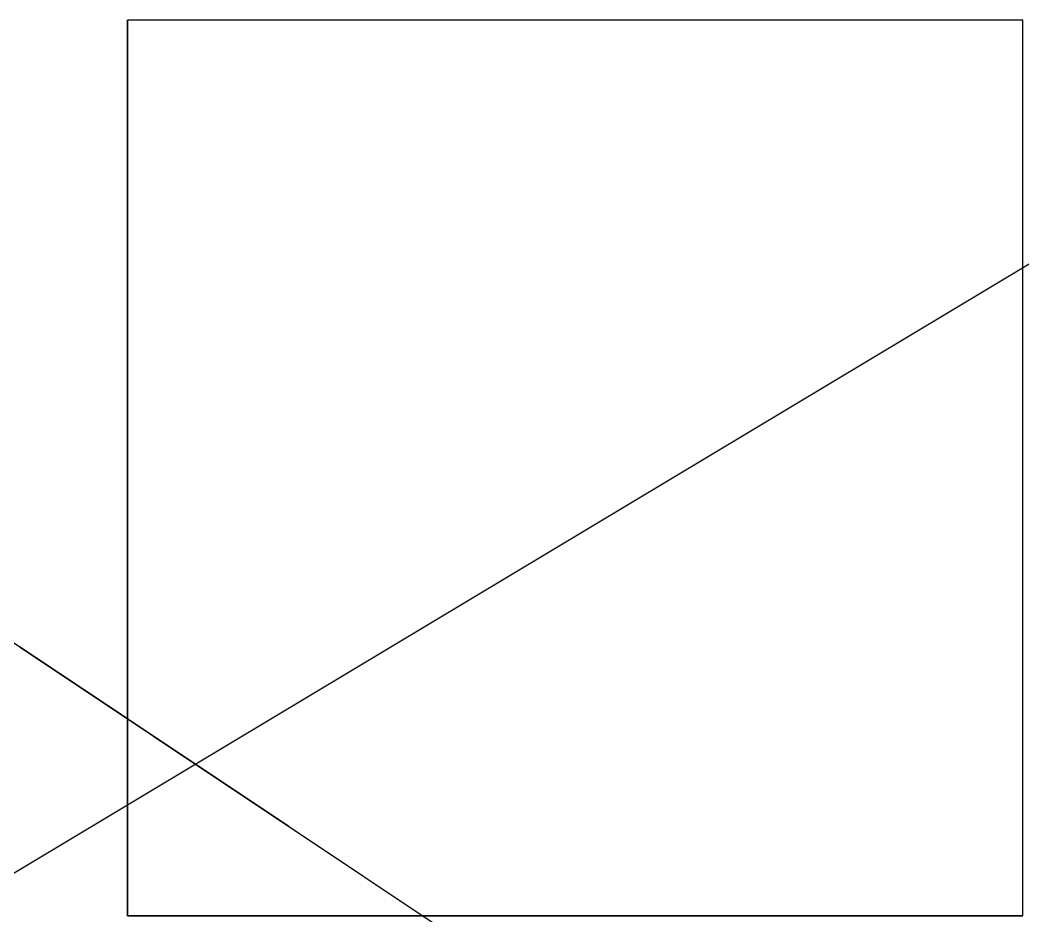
# Model space of a CAD drawing. Header units: inches. Extents: x -12 to 100, y 0 to 100.
import ezdxf

# ---------------------------------------------------------------- set-up
doc = ezdxf.new("R2010")
doc.units = ezdxf.units.IN
doc.header["$MEASUREMENT"] = 0

msp = doc.modelspace()

# ---------------------------------------------------------------- linework, layer by layer
at = {"color": 3}
for p, q in [((100, 100), (0, 100)), ((0, 100), (0, 0)), ((100, 0), (100, 100))]:
    msp.add_line(p, q, dxfattribs=at)
at = {"color": 5}
for p, q in [((0, 0, 100), (0, 100, 100)), ((0, 100, 100), (0, 100)), ((0, 100), (0, 0)), ((0, 0), (0, 0, 100))]:
    msp.add_line(p, q, dxfattribs=at)
for p, q in [((0, 22, 34), (-12, 30, 15)), ((-12, 30, 15), (18, 10, 9)), ((18, 10, 9), (0, 22, 34))]:
    msp.add_line(p, q)
at = {"color": 240, "true_color": 0xed1f24}
for p, q in [((0, 0), (100, 0)), ((0, 0), (100, 0)), ((100, 0, 100), (0, 0, 100)), ((0, 0, 100), (0, 0)), ((100, 0), (100, 0, 100))]:
    msp.add_line(p, q, dxfattribs=at)
for p, direction in [((-4, 10, 10), (0.735215, 0.441129, 0.51465)), ((-58.34, 60.9, -92.99), (0.483126, -0.322084, 0.814157))]:
    msp.add_xline(p, direction)

doc.saveas('drawing.dxf')
